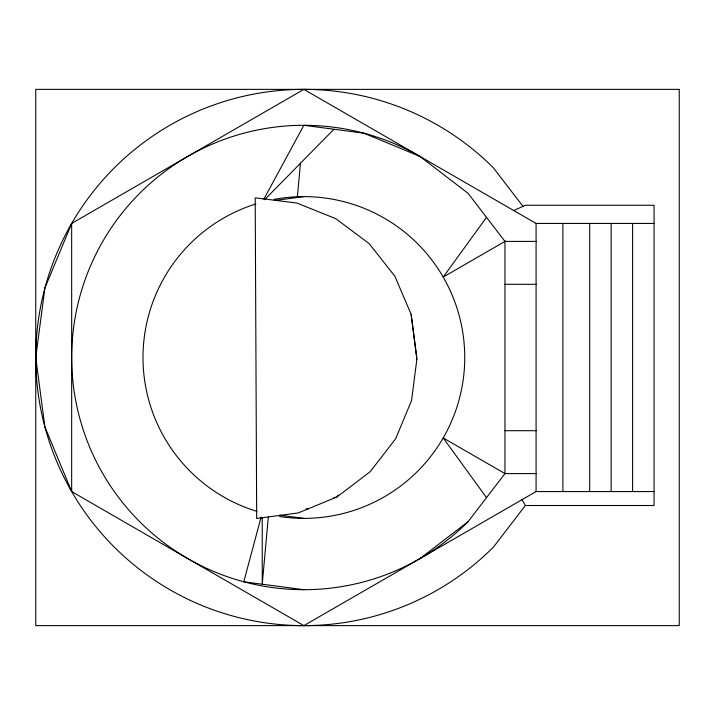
<?xml version="1.0" encoding="UTF-8"?>
<svg xmlns="http://www.w3.org/2000/svg" width="715" height="715" viewBox="0 0 715 715"><rect width="100%" height="100%" fill="white"/><g stroke="black" fill="none" stroke-linecap="round" stroke-linejoin="round"><path stroke-width="1.07" d="M268.331 517.043L262.235 584.218L262.235 517.347M297.324 197.483L300.452 163.056M416.559 357.411L416.836 359.618L411.536 400.57L395.645 438.787L370.227 471.65L337.024 496.934L298.298 512.914L256.685 518.491L255.21 197.841L296.877 203.042L335.746 218.656L369.181 243.636L394.894 276.267L411.143 314.332L416.827 357.429M261.082 517.195L243.779 581.787L303.875 589.705M654.055 223.438L536.08 223.438L303.875 89.375L71.67 223.438L44.884 288.1L35.75 357.5L44.884 426.9L71.67 491.562L303.875 625.625L536.08 491.562L654.055 491.562M263.817 199.19L303.875 125.295L363.971 133.213L419.973 156.406L468.066 193.309L504.969 241.402L536.08 241.402M338.141 495.012L337.024 496.934L333.851 497.613M486.522 217.351L443.193 277.062L504.969 241.402M419.973 558.594L468.066 521.691L504.969 473.598L504.969 240.866M264.577 199.735L333.923 129.254M513.745 210.541L525.355 205.259L654.055 205.259L654.055 505.505L525.355 505.505M274.301 200.522L303.875 196.625M504.969 284.302L536.08 284.302M504.969 430.698L536.08 430.698M536.08 473.598L504.969 473.598L443.193 437.938L486.522 497.649M305.957 508.812L307.977 508.919M279.645 515.184L303.875 518.375M522.969 206.349L493.466 167.909A268.125 268.125 0 0 0 114.284 167.909A268.125 268.125 0 0 0 114.284 547.091A268.125 268.125 0 0 0 493.466 547.091L525.382 505.505L522.013 499.678M416.532 357.429L416.836 359.618M411.143 314.332L416.282 355.203M632.605 223.438L632.605 491.562M611.155 223.438L611.155 491.562M589.705 223.438L589.705 491.562M562.893 223.438L562.893 491.562M536.08 223.438L536.08 491.562M71.67 223.438L71.67 491.562M468.066 521.691A232.205 232.205 0 0 1 154.619 535.374A232.205 232.205 0 0 1 113.667 224.313A232.205 232.205 0 0 1 419.973 156.406M274.077 199.405A160.875 160.875 0 0 1 464.723 354.72A160.875 160.875 0 0 1 279.565 516.525M256.953 511.377A160.875 160.875 0 0 1 255.89 203.945M679.25 89.375L35.75 89.375L35.75 625.625L679.25 625.625L679.25 89.375"/></g></svg>
